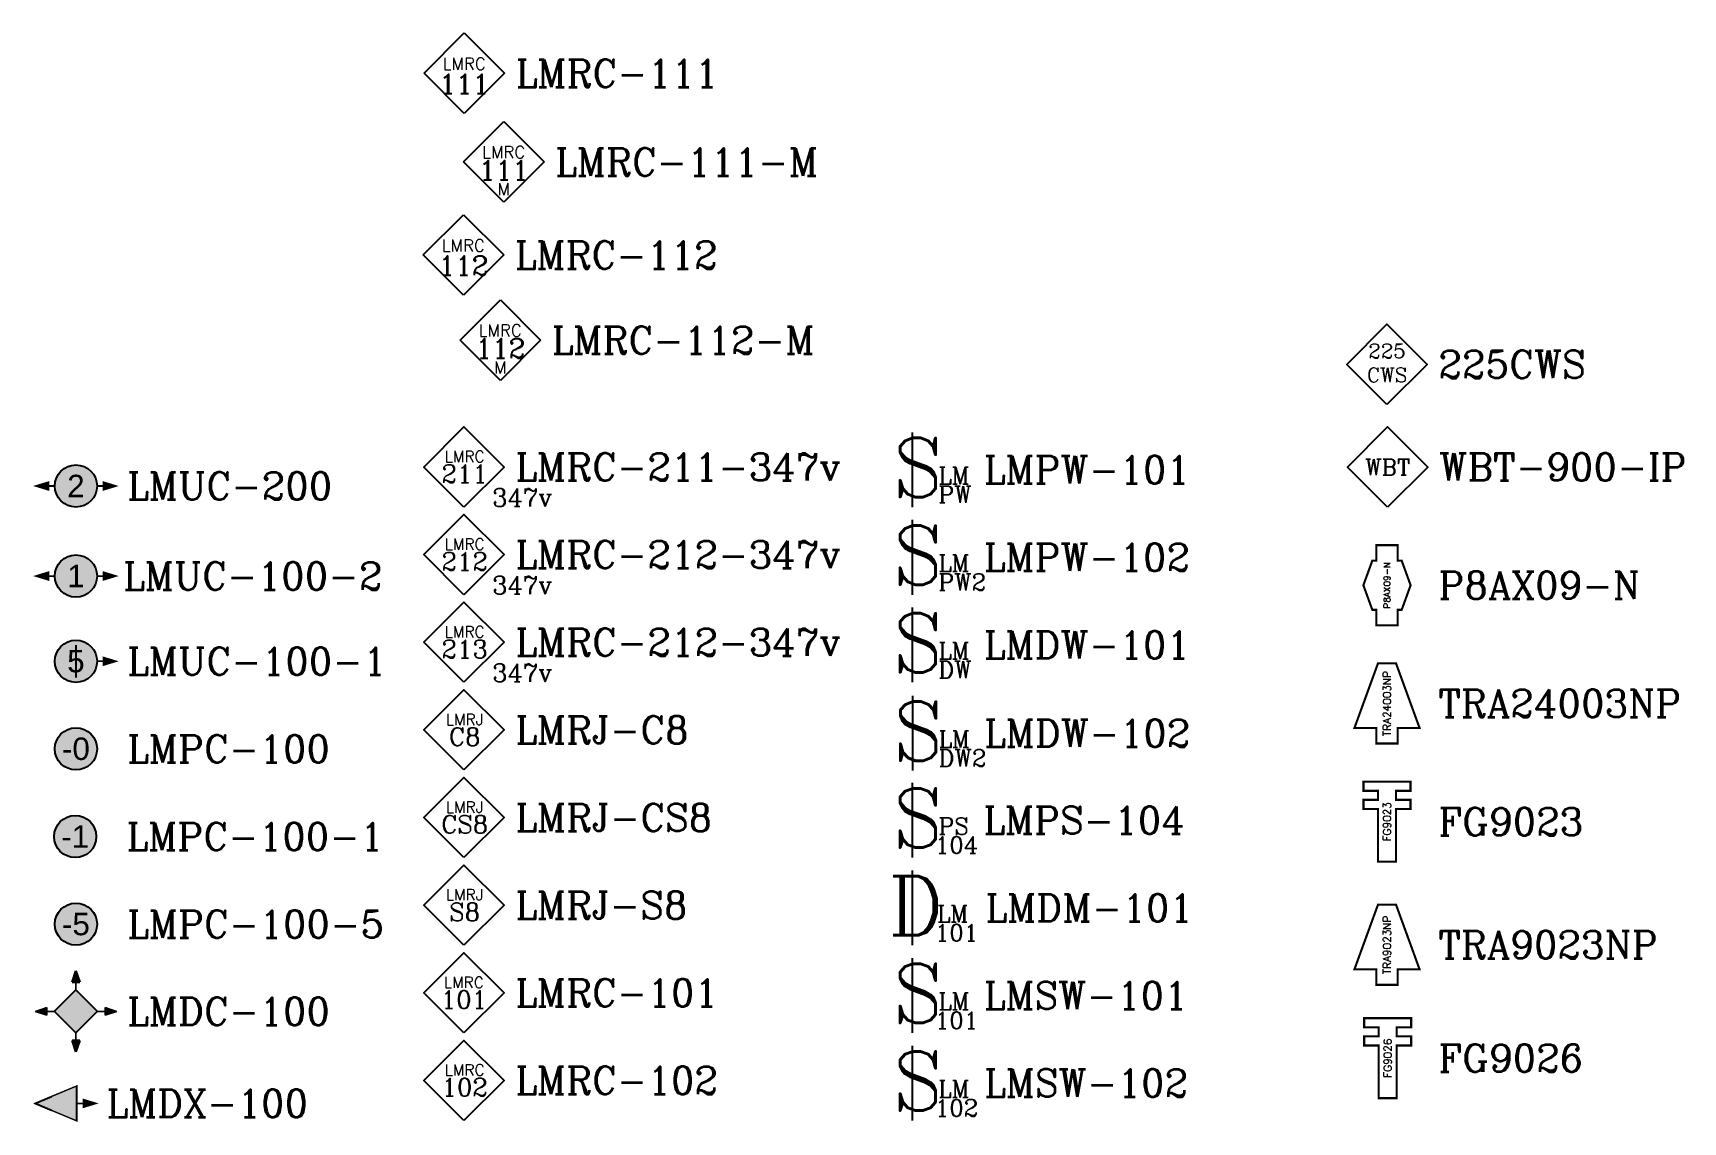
# Paper-space layout 'DLM' of a CAD drawing. Header units: inches. Extents: x 0.3 to 21.2, y -8.5 to 10.6.
# Drawn here: x 0.44 to 7.78, y 5.78 to 10.63 of the extents above; entities that cross this region are included whole.
import ezdxf

# ---------------------------------------------------------------- set-up
doc = ezdxf.new("R2010")
doc.units = ezdxf.units.IN
doc.header["$MEASUREMENT"] = 0
doc.layers.add('WATTSTOPPER', color=160, linetype='Continuous')
doc.styles.add('ROMANC', font='COMPLEX.SHX')
doc.styles.add('WS8th', font='complex.shx', dxfattribs={"height": 0.1875})
doc.styles.add('WSNotes', font='complex.shx', dxfattribs={"height": 10.625})

# ---------------------------------------------------------------- blocks, each defined once
blk = doc.blocks.new('key_LMUC-100-1')
at = {"layer": 'WATTSTOPPER'}
h = blk.add_hatch(color=256, dxfattribs=at)
edge = h.paths.add_edge_path()
edge.add_arc((0, 0), 0.0939, 0, 360)
at = {"layer": 'WATTSTOPPER', "linetype": 'Continuous'}
blk.add_hatch(color=256, dxfattribs=at).paths.add_polyline_path([(0.1189, -0.0219), (0.1189, 0.0219), (0.1907, 0)])
at = {"layer": 'WATTSTOPPER'}
blk.add_line((0, 0.0719), (0, -0.0719), dxfattribs=at)
at = {"layer": 'WATTSTOPPER', "linetype": 'Continuous', "const_width": 0.0075}
blk.add_lwpolyline([(0.0939, 0), (0.1189, 0)], dxfattribs=at)
at = {"layer": 'WATTSTOPPER'}
blk.add_circle((0, 0), 0.0939, dxfattribs=at)
at = {"layer": 'WATTSTOPPER', "color": 7, "true_color": 0xf7f7f7, "insert": (0, 0), "char_height": 0.1, "attachment_point": 5, "style": 'WSNotes'}
blk.add_mtext('{\\fArial|b0|i0|c0|p34;5}', dxfattribs=at)
at = {"layer": 'WATTSTOPPER', "style": 'WS8th'}
blk.add_attdef('LEGEND_WATTSTOPPER', (0.2287, -0.0608), '', height=0.1224, dxfattribs=at)
blk = doc.blocks.new('key_LMUC-100-2')
at = {"layer": 'WATTSTOPPER'}
h = blk.add_hatch(color=256, dxfattribs=at)
edge = h.paths.add_edge_path()
edge.add_arc((0, 0), 0.0939, 0, 360)
at = {"layer": 'WATTSTOPPER', "linetype": 'Continuous'}
for points in [[(-0.1189, -0.0219), (-0.1189, 0.0219), (-0.1907, 0)], [(0.1189, -0.0219), (0.1189, 0.0219), (0.1907, 0)]]:
    blk.add_hatch(color=256, dxfattribs=at).paths.add_polyline_path(points)
at = {"layer": 'WATTSTOPPER', "linetype": 'Continuous', "const_width": 0.0075}
for points in [[(-0.0939, 0), (-0.1189, 0)], [(0.0939, 0), (0.1189, 0)]]:
    blk.add_lwpolyline(points, dxfattribs=at)
at = {"layer": 'WATTSTOPPER'}
blk.add_circle((0, 0), 0.0939, dxfattribs=at)
at = {"layer": 'WATTSTOPPER', "color": 7, "true_color": 0xf7f7f7, "insert": (0, 0), "char_height": 0.1, "attachment_point": 5, "style": 'WSNotes'}
blk.add_mtext('{\\fArial|b0|i0|c0|p34;1}', dxfattribs=at)
at = {"layer": 'WATTSTOPPER', "style": 'WS8th'}
blk.add_attdef('LEGEND_WATTSTOPPER', (0.2287, -0.0608), '', height=0.1224, dxfattribs=at)
blk = doc.blocks.new('key_LMPC-100')
at = {"layer": 'WATTSTOPPER'}
h = blk.add_hatch(color=256, dxfattribs=at)
edge = h.paths.add_edge_path()
edge.add_arc((0, 0), 0.0939, 0, 360)
blk.add_circle((0, 0), 0.0939, dxfattribs=at)
at = {"layer": 'WATTSTOPPER', "color": 7, "true_color": 0xf7f7f7, "insert": (0, 0), "char_height": 0.1, "attachment_point": 5, "style": 'WSNotes'}
blk.add_mtext('{\\fArial|b0|i0|c0|p34;-0}', dxfattribs=at)
at = {"layer": 'WATTSTOPPER', "style": 'WS8th'}
blk.add_attdef('LEGEND_WATTSTOPPER', (0.2287, -0.0608), '', height=0.1224, dxfattribs=at)
blk = doc.blocks.new('key_LMPC-100-1')
at = {"layer": 'WATTSTOPPER'}
h = blk.add_hatch(color=256, dxfattribs=at)
edge = h.paths.add_edge_path()
edge.add_arc((-0.0031, 0), 0.0939, 0, 360)
blk.add_circle((-0.0031, 0), 0.0939, dxfattribs=at)
at = {"layer": 'WATTSTOPPER', "color": 7, "true_color": 0xf7f7f7, "insert": (-0.0031, 0), "char_height": 0.1, "attachment_point": 5, "style": 'WSNotes'}
blk.add_mtext('{\\fArial|b0|i0|c0|p34;-1}', dxfattribs=at)
at = {"layer": 'WATTSTOPPER', "style": 'WS8th'}
blk.add_attdef('LEGEND_WATTSTOPPER', (0.2257, -0.0608), '', height=0.1224, dxfattribs=at)
blk = doc.blocks.new('key_LMDC-100')
at = {"layer": 'WATTSTOPPER'}
for points in [[(-0.02, 0.1297), (-0.0031, 0.1805), (0.0139, 0.1297)], [(-0.0988, 0), (-0.0031, -0.0958), (0.0927, 0), (-0.0031, 0.0958)], [(-0.1835, 0), (-0.1327, 0.0169), (-0.1327, -0.0169)], [(0.1266, 0.0169), (0.1774, 0), (0.1266, -0.0169)], [(-0.0031, -0.1805), (-0.02, -0.1297), (0.0139, -0.1297)]]:
    blk.add_hatch(color=256, dxfattribs=at).paths.add_polyline_path(points)
for p, q in [((-0.02, 0.1297), (-0.0031, 0.1805)), ((-0.0031, 0.1805), (0.0139, 0.1297)), ((-0.02, 0.1297), (0.0139, 0.1297)), ((-0.1835, 0), (-0.1327, 0.0169)), ((-0.1327, -0.0169), (-0.1835, 0)), ((-0.1327, -0.0169), (-0.1327, 0.0169)), ((0.1266, 0.0169), (0.1774, 0)), ((0.1266, 0.0169), (0.1266, -0.0169)), ((0.1774, 0), (0.1266, -0.0169)), ((-0.0031, -0.1805), (-0.02, -0.1297)), ((0.0139, -0.1297), (-0.02, -0.1297)), ((0.0139, -0.1297), (-0.0031, -0.1805))]:
    blk.add_line(p, q, dxfattribs=at)
at = {"layer": 'WATTSTOPPER', "linetype": 'Continuous', "const_width": 0.0075}
blk.add_lwpolyline([(-0.0988, 0), (-0.0031, -0.0958), (0.0927, 0), (-0.0031, 0.0958)], close=True, dxfattribs=at)
at = {"layer": 'WATTSTOPPER', "const_width": 0.00423}
blk.add_lwpolyline([(0.0927, 0), (-0.0031, 0.0958), (-0.0988, 0), (-0.0031, -0.0958)], close=True, dxfattribs=at)
at = {"layer": 'WATTSTOPPER', "linetype": 'Continuous', "const_width": 0.0075}
for points in [[(-0.0031, 0.1297), (-0.0031, 0.0958)], [(-0.0988, 0), (-0.1327, 0)], [(0.1266, 0), (0.0927, 0)], [(-0.0031, -0.0958), (-0.0031, -0.1297)]]:
    blk.add_lwpolyline(points, dxfattribs=at)
at = {"layer": 'WATTSTOPPER', "const_width": 0.00423}
blk.add_lwpolyline([(0.1266, 0), (0.0927, 0)], dxfattribs=at)
at = {"layer": 'WATTSTOPPER', "style": 'WS8th'}
blk.add_attdef('LEGEND_WATTSTOPPER', (0.2257, -0.0608), '', height=0.1224, dxfattribs=at)
blk = doc.blocks.new('key_LMDX-100')
at = {"layer": 'WATTSTOPPER'}
blk.add_hatch(color=256, dxfattribs=at).paths.add_polyline_path([(0.0937, 0.0781), (-0.0938, 0), (0.0937, -0.0781)])
at = {"layer": 'WATTSTOPPER', "linetype": 'Continuous'}
blk.add_hatch(color=256, dxfattribs=at).paths.add_polyline_path([(0.1188, -0.0219), (0.1188, 0.0219), (0.1906, 0)])
for p, q in [((0.0937, -0.0781), (0.0937, 0.0781)), ((-0.0938, 0), (-0.0188, 0.0313)), ((-0.0188, -0.0312), (-0.0938, 0))]:
    blk.add_line(p, q, dxfattribs=at)
at = {"layer": 'WATTSTOPPER', "linetype": 'Continuous', "const_width": 0.00625}
blk.add_lwpolyline([(0.0937, -0.0781), (-0.0938, 0), (0.0937, 0.0781)], close=True, dxfattribs=at)
at = {"layer": 'WATTSTOPPER', "linetype": 'Continuous', "const_width": 0.0075}
blk.add_lwpolyline([(0.0937, 0), (0.1188, 0)], dxfattribs=at)
at = {"layer": 'WATTSTOPPER', "style": 'WS8th'}
blk.add_attdef('LEGEND_WATTSTOPPER', (0.2257, -0.0608), '', height=0.1224, dxfattribs=at)
blk = doc.blocks.new('key_LMRC-101')
at = {"layer": 'WATTSTOPPER'}
blk.add_lwpolyline([(-0.0031, -0.1784), (-0.1815, 0), (-0.0031, 0.1784), (0.1754, 0)], close=True, dxfattribs=at)
at = {"layer": 'WATTSTOPPER', "attachment_point": 2, "style": 'WSNotes'}
for s, insert, char_height, width in [('LMRC', (-0.0034, 0.0717), 0.05, 0.001671), ('101', (-0.0031, 0.0099), 0.08, 0.000619)]:
    blk.add_mtext(s, dxfattribs=dict(at, insert=insert, char_height=char_height, width=width))
at = {"layer": 'WATTSTOPPER', "style": 'WS8th'}
blk.add_attdef('LEGEND_WATTSTOPPER', (0.2257, -0.0608), '', height=0.1224, dxfattribs=at)
blk = doc.blocks.new('key_LMRC-102')
at = {"layer": 'WATTSTOPPER'}
blk.add_lwpolyline([(-0.0031, -0.1784), (-0.1815, 0), (-0.0031, 0.1784), (0.1754, 0)], close=True, dxfattribs=at)
at = {"layer": 'WATTSTOPPER', "attachment_point": 2, "style": 'WSNotes'}
for s, insert, char_height, width in [('LMRC', (0, 0.0717), 0.05, 0.001671), ('102', (0, 0.0099), 0.08, 0.000619)]:
    blk.add_mtext(s, dxfattribs=dict(at, insert=insert, char_height=char_height, width=width))
at = {"layer": 'WATTSTOPPER', "style": 'WS8th'}
blk.add_attdef('LEGEND_WATTSTOPPER', (0.2257, -0.0608), '', height=0.1224, dxfattribs=at)
blk = doc.blocks.new('key_LMSW-101')
at = {"layer": 'WATTSTOPPER'}
blk.add_line((-0.0937, 0.1664), (-0.0937, -0.1664), dxfattribs=at)
at = {"layer": 'WATTSTOPPER', "style": 'ROMANC'}
for s, height, p in [('S', 0.2634, (-0.1807, -0.1219)), ('LM', 0.07509, (0.0235, -0.0637)), ('101', 0.07509, (0.0078, -0.1479))]:
    blk.add_text(s, height=height, dxfattribs=at).set_placement(p)
at = {"layer": 'WATTSTOPPER', "style": 'WS8th'}
blk.add_attdef('LEGEND_WATTSTOPPER', (0.2257, -0.0608), '', height=0.1224, dxfattribs=at)
blk = doc.blocks.new('key_LMSW-102')
at = {"layer": 'WATTSTOPPER'}
blk.add_line((-0.0956, 0.1664), (-0.0956, -0.1664), dxfattribs=at)
at = {"layer": 'WATTSTOPPER', "style": 'ROMANC'}
for s, height, p in [('S', 0.2634, (-0.1825, -0.1219)), ('LM', 0.07509, (0.0216, -0.0637)), ('102', 0.07509, (0.0059, -0.1479))]:
    blk.add_text(s, height=height, dxfattribs=at).set_placement(p)
at = {"layer": 'WATTSTOPPER', "style": 'WS8th'}
blk.add_attdef('LEGEND_WATTSTOPPER', (0.2257, -0.0608), '', height=0.1224, dxfattribs=at)
blk = doc.blocks.new('key_LMDM-101')
at = {"layer": 'WATTSTOPPER'}
blk.add_line((-0.1016, 0.1664), (-0.1016, -0.1664), dxfattribs=at)
at = {"layer": 'WATTSTOPPER', "style": 'ROMANC'}
for s, height, p in [('D', 0.2634, (-0.2078, -0.1219)), ('LM', 0.07509, (0.0104, -0.0637)), ('101', 0.07509, (-0.0001, -0.1479))]:
    blk.add_text(s, height=height, dxfattribs=at).set_placement(p)
at = {"layer": 'WATTSTOPPER', "style": 'WS8th'}
blk.add_attdef('LEGEND_WATTSTOPPER', (0.2257, -0.0608), '', height=0.1224, dxfattribs=at)
blk = doc.blocks.new('key_LMRJ-C8')
at = {"layer": 'WATTSTOPPER'}
blk.add_lwpolyline([(-0.0031, -0.1784), (-0.1815, 0), (-0.0031, 0.1784), (0.1754, 0)], close=True, dxfattribs=at)
at = {"layer": 'WATTSTOPPER', "attachment_point": 2, "style": 'WSNotes'}
for s, insert, char_height, width in [('LMRJ', (0, 0.0717), 0.05, 0.001671), ('C8', (0, 0.0099), 0.08, 0.000619)]:
    blk.add_mtext(s, dxfattribs=dict(at, insert=insert, char_height=char_height, width=width))
at = {"layer": 'WATTSTOPPER', "style": 'WS8th'}
blk.add_attdef('LEGEND_WATTSTOPPER', (0.2257, -0.0608), '', height=0.1224, dxfattribs=at)
blk = doc.blocks.new('key_LMRJ-CS8')
at = {"layer": 'WATTSTOPPER'}
blk.add_lwpolyline([(-0.0031, -0.1784), (-0.1815, 0), (-0.0031, 0.1784), (0.1754, 0)], close=True, dxfattribs=at)
at = {"layer": 'WATTSTOPPER', "attachment_point": 2, "style": 'WSNotes'}
for s, insert, char_height, width in [('CS8', (0, 0.0099), 0.08, 0.000619), ('LMRJ', (0, 0.0717), 0.05, 0.001671)]:
    blk.add_mtext(s, dxfattribs=dict(at, insert=insert, char_height=char_height, width=width))
at = {"layer": 'WATTSTOPPER', "style": 'WS8th'}
blk.add_attdef('LEGEND_WATTSTOPPER', (0.2257, -0.0608), '', height=0.1224, dxfattribs=at)
blk = doc.blocks.new('key_LMRJ-S8')
at = {"layer": 'WATTSTOPPER'}
blk.add_lwpolyline([(-0.0031, -0.1784), (-0.1815, 0), (-0.0031, 0.1784), (0.1754, 0)], close=True, dxfattribs=at)
at = {"layer": 'WATTSTOPPER', "attachment_point": 2, "style": 'WSNotes'}
for s, insert, char_height, width in [('LMRJ', (0, 0.0717), 0.05, 0.001671), ('S8', (0, 0.0099), 0.08, 0.000619)]:
    blk.add_mtext(s, dxfattribs=dict(at, insert=insert, char_height=char_height, width=width))
at = {"layer": 'WATTSTOPPER', "style": 'WS8th'}
blk.add_attdef('LEGEND_WATTSTOPPER', (0.2257, -0.0608), '', height=0.1224, dxfattribs=at)
blk = doc.blocks.new('key_LMUC-200')
at = {"layer": 'WATTSTOPPER'}
h = blk.add_hatch(color=256, dxfattribs=at)
edge = h.paths.add_edge_path()
edge.add_arc((0, 0), 0.0939, 0, 360)
at = {"layer": 'WATTSTOPPER', "linetype": 'Continuous'}
for points in [[(-0.1189, -0.0219), (-0.1189, 0.0219), (-0.1907, 0)], [(0.1189, -0.0219), (0.1189, 0.0219), (0.1907, 0)]]:
    blk.add_hatch(color=256, dxfattribs=at).paths.add_polyline_path(points)
at = {"layer": 'WATTSTOPPER', "linetype": 'Continuous', "const_width": 0.0075}
for points in [[(-0.0939, 0), (-0.1189, 0)], [(0.0939, 0), (0.1189, 0)]]:
    blk.add_lwpolyline(points, dxfattribs=at)
at = {"layer": 'WATTSTOPPER'}
blk.add_circle((0, 0), 0.0939, dxfattribs=at)
at = {"layer": 'WATTSTOPPER', "color": 7, "true_color": 0xf7f7f7, "insert": (0, 0), "char_height": 0.1, "attachment_point": 5, "style": 'WSNotes'}
blk.add_mtext('{\\fArial|b0|i0|c0|p34;2}', dxfattribs=at)
at = {"layer": 'WATTSTOPPER', "style": 'WS8th'}
blk.add_attdef('LEGEND_WATTSTOPPER', (0.2287, -0.0608), '', height=0.1224, dxfattribs=at)
blk = doc.blocks.new('key_LMPW-101')
at = {"layer": 'WATTSTOPPER'}
blk.add_line((-0.0937, 0.1664), (-0.0937, -0.1664), dxfattribs=at)
at = {"layer": 'WATTSTOPPER', "style": 'ROMANC'}
for s, height, p in [('S', 0.2634, (-0.1807, -0.1219)), ('LM', 0.07509, (0.0235, -0.0637)), ('PW', 0.07509, (0.0232, -0.1479))]:
    blk.add_text(s, height=height, dxfattribs=at).set_placement(p)
at = {"layer": 'WATTSTOPPER', "style": 'WS8th'}
blk.add_attdef('LEGEND_WATTSTOPPER', (0.2257, -0.0608), '', height=0.1224, dxfattribs=at)
blk = doc.blocks.new('key_LMPW-102')
at = {"layer": 'WATTSTOPPER'}
blk.add_line((-0.0937, 0.1664), (-0.0937, -0.1664), dxfattribs=at)
at = {"layer": 'WATTSTOPPER', "style": 'ROMANC'}
for s, height, p in [('S', 0.2634, (-0.1807, -0.1219)), ('LM', 0.07509, (0.0235, -0.0637)), ('PW2', 0.07509, (0.0232, -0.1479))]:
    blk.add_text(s, height=height, dxfattribs=at).set_placement(p)
at = {"layer": 'WATTSTOPPER', "style": 'WS8th'}
blk.add_attdef('LEGEND_WATTSTOPPER', (0.2257, -0.0608), '', height=0.1224, dxfattribs=at)
blk = doc.blocks.new('key_LMDW-101')
at = {"layer": 'WATTSTOPPER'}
blk.add_line((-0.0937, 0.1664), (-0.0937, -0.1664), dxfattribs=at)
at = {"layer": 'WATTSTOPPER', "style": 'ROMANC'}
for s, height, p in [('S', 0.2634, (-0.1807, -0.1219)), ('LM', 0.07509, (0.0235, -0.0637)), ('DW', 0.07509, (0.0232, -0.1479))]:
    blk.add_text(s, height=height, dxfattribs=at).set_placement(p)
at = {"layer": 'WATTSTOPPER', "style": 'WS8th'}
blk.add_attdef('LEGEND_WATTSTOPPER', (0.2257, -0.0608), '', height=0.1224, dxfattribs=at)
blk = doc.blocks.new('key_LMDW-102')
at = {"layer": 'WATTSTOPPER'}
blk.add_line((-0.0937, 0.1664), (-0.0937, -0.1664), dxfattribs=at)
at = {"layer": 'WATTSTOPPER', "style": 'ROMANC'}
for s, height, p in [('S', 0.2634, (-0.1807, -0.1219)), ('LM', 0.07509, (0.0235, -0.0637)), ('DW2', 0.07509, (0.0232, -0.1479))]:
    blk.add_text(s, height=height, dxfattribs=at).set_placement(p)
at = {"layer": 'WATTSTOPPER', "style": 'WS8th'}
blk.add_attdef('LEGEND_WATTSTOPPER', (0.2257, -0.0608), '', height=0.1224, dxfattribs=at)
blk = doc.blocks.new('key_LMPC-100-5')
at = {"layer": 'WATTSTOPPER'}
h = blk.add_hatch(color=256, dxfattribs=at)
edge = h.paths.add_edge_path()
edge.add_arc((0, 0), 0.0939, 0, 360)
blk.add_circle((0, 0), 0.0939, dxfattribs=at)
at = {"layer": 'WATTSTOPPER', "color": 7, "true_color": 0xf7f7f7, "insert": (0, 0), "char_height": 0.1, "attachment_point": 5, "style": 'WSNotes'}
blk.add_mtext('{\\fArial|b0|i0|c0|p34;-5}', dxfattribs=at)
at = {"layer": 'WATTSTOPPER', "style": 'WS8th'}
blk.add_attdef('LEGEND_WATTSTOPPER', (0.2287, -0.0608), '', height=0.1224, dxfattribs=at)
blk = doc.blocks.new('key_LMPS-104')
at = {"layer": 'WATTSTOPPER'}
blk.add_line((-0.0918, 0.1664), (-0.0918, -0.1664), dxfattribs=at)
at = {"layer": 'WATTSTOPPER', "style": 'ROMANC'}
for s, height, p in [('S', 0.2634, (-0.1788, -0.1219)), ('PS', 0.07509, (0.0254, -0.0637)), ('104', 0.07509, (0.0097, -0.1479))]:
    blk.add_text(s, height=height, dxfattribs=at).set_placement(p)
at = {"layer": 'WATTSTOPPER', "style": 'WS8th'}
blk.add_attdef('LEGEND_WATTSTOPPER', (0.2257, -0.0608), '', height=0.1224, dxfattribs=at)
blk = doc.blocks.new('key_LMRC-212-347v')
at = {"layer": 'WATTSTOPPER'}
blk.add_lwpolyline([(-0.0031, -0.1784), (-0.1815, 0), (-0.0031, 0.1784), (0.1754, 0)], close=True, dxfattribs=at)
at = {"layer": 'WATTSTOPPER', "attachment_point": 2, "style": 'WSNotes'}
for s, insert, char_height, width in [('212', (0, 0.0099), 0.08, 0.000619), ('LMRC', (0, 0.0717), 0.05, 0.001671), ('347v', (0.2559, -0.0961), 0.08, 0.000619)]:
    blk.add_mtext(s, dxfattribs=dict(at, insert=insert, char_height=char_height, width=width))
at = {"layer": 'WATTSTOPPER', "style": 'WS8th'}
blk.add_attdef('LEGEND_WATTSTOPPER', (0.2257, -0.0608), '', height=0.1224, dxfattribs=at)
blk = doc.blocks.new('key_LMRC-211-347v')
at = {"layer": 'WATTSTOPPER'}
blk.add_lwpolyline([(-0.0031, -0.1784), (-0.1815, 0), (-0.0031, 0.1784), (0.1754, 0)], close=True, dxfattribs=at)
at = {"layer": 'WATTSTOPPER', "attachment_point": 2, "style": 'WSNotes'}
for s, insert, char_height, width in [('211', (0, 0.0099), 0.08, 0.000619), ('LMRC', (0, 0.0717), 0.05, 0.001671), ('347v', (0.2559, -0.0961), 0.08, 0.000619)]:
    blk.add_mtext(s, dxfattribs=dict(at, insert=insert, char_height=char_height, width=width))
at = {"layer": 'WATTSTOPPER', "style": 'WS8th'}
blk.add_attdef('LEGEND_WATTSTOPPER', (0.2257, -0.0608), '', height=0.1224, dxfattribs=at)
blk = doc.blocks.new('key_LMRC-213-347v')
at = {"layer": 'WATTSTOPPER'}
blk.add_lwpolyline([(-0.0031, -0.1784), (-0.1815, 0), (-0.0031, 0.1784), (0.1754, 0)], close=True, dxfattribs=at)
at = {"layer": 'WATTSTOPPER', "attachment_point": 2, "style": 'WSNotes'}
for s, insert, char_height, width in [('213', (0, 0.0099), 0.08, 0.000619), ('LMRC', (0, 0.0717), 0.05, 0.001671), ('347v', (0.2559, -0.0961), 0.08, 0.000619)]:
    blk.add_mtext(s, dxfattribs=dict(at, insert=insert, char_height=char_height, width=width))
at = {"layer": 'WATTSTOPPER', "style": 'WS8th'}
blk.add_attdef('LEGEND_WATTSTOPPER', (0.2257, -0.0608), '', height=0.1224, dxfattribs=at)
blk = doc.blocks.new('key_WBT-900-IP')
at = {"layer": 'WATTSTOPPER'}
blk.add_lwpolyline([(-0.0031, -0.1784), (-0.1815, 0), (-0.0031, 0.1784), (0.1754, 0)], close=True, dxfattribs=at)
at = {"layer": 'WATTSTOPPER', "insert": (-0.003, 0.0352), "char_height": 0.0722, "width": 0.000558, "attachment_point": 2, "style": 'WSNotes'}
blk.add_mtext('WBT', dxfattribs=at)
at = {"layer": 'WATTSTOPPER', "style": 'WS8th'}
blk.add_attdef('LEGEND_WATTSTOPPER', (0.2257, -0.0608), '', height=0.1224, dxfattribs=at)
blk = doc.blocks.new('key_P8AX09-N')
at = {"layer": 'WATTSTOPPER', "linetype": 'Continuous', "const_width": 0.00956}
blk.add_lwpolyline([(0.1021, 0), (0.0624, 0.1092), (0.0448, 0.1092), (0.0448, 0.1784), (-0.0031, 0.1784), (-0.0509, 0.1784), (-0.0509, 0.1092), (-0.0685, 0.1092), (-0.1082, 0), (-0.0685, -0.1092), (-0.0509, -0.1092), (-0.0509, -0.1784), (-0.0031, -0.1784), (0.0448, -0.1784), (0.0448, -0.1092), (0.0624, -0.1092)], close=True, dxfattribs=at)
at = {"layer": 'WATTSTOPPER', "insert": (-0.0031, 0), "char_height": 0.029056, "width": 0.000225, "attachment_point": 5, "rotation": 90, "style": 'WSNotes'}
blk.add_mtext('{\\Fromans|c0;P8AX09-N}', dxfattribs=at)
at = {"layer": 'WATTSTOPPER', "style": 'WS8th'}
blk.add_attdef('LEGEND_WATTSTOPPER', (0.2257, -0.0608), '', height=0.1224, dxfattribs=at)
blk = doc.blocks.new('key_TRA24003NP')
at = {"layer": 'WATTSTOPPER', "linetype": 'Continuous', "const_width": 0.00956}
blk.add_lwpolyline([(-0.0031, 0.1784), (-0.0433, 0.1784), (-0.148, -0.1092), (-0.0509, -0.1092), (-0.0509, -0.1784), (-0.0031, -0.1784), (0.0448, -0.1784), (0.0448, -0.1092), (0.1419, -0.1092), (0.0372, 0.1784)], close=True, dxfattribs=at)
at = {"layer": 'WATTSTOPPER', "insert": (-0.0031, 0), "char_height": 0.037288, "width": 0.000288, "attachment_point": 5, "rotation": 90, "style": 'WSNotes'}
blk.add_mtext('{\\Fromans|c0;\\H0.91667x;TRA24003NP}', dxfattribs=at)
at = {"layer": 'WATTSTOPPER', "style": 'WS8th'}
blk.add_attdef('LEGEND_WATTSTOPPER', (0.2257, -0.0608), '', height=0.1224, dxfattribs=at)
blk = doc.blocks.new('key_FG9023')
at = {"layer": 'WATTSTOPPER', "linetype": 'Continuous', "const_width": 0.00956}
blk.add_lwpolyline([(-0.0433, 0.1784), (-0.0031, 0.1784), (0.0372, 0.1784), (0.1014, 0.1784), (0.1014, 0.1377), (0.0372, 0.1377), (0.0372, 0.0971), (0.1014, 0.0971), (0.1014, 0.0564), (0.0372, 0.0564), (0.0372, -0.1784), (-0.0031, -0.1784), (-0.0433, -0.1784), (-0.0433, 0.0564), (-0.1075, 0.0564), (-0.1075, 0.0971), (-0.0433, 0.0971), (-0.0433, 0.1377), (-0.1075, 0.1377), (-0.1075, 0.1784)], close=True, dxfattribs=at)
at = {"layer": 'WATTSTOPPER', "insert": (-0.0031, 0), "char_height": 0.037288, "width": 0.000288, "attachment_point": 5, "rotation": 90, "style": 'WSNotes'}
blk.add_mtext('{\\Fromans|c0;\\H0.91667x;FG9023}', dxfattribs=at)
at = {"layer": 'WATTSTOPPER', "style": 'WS8th'}
blk.add_attdef('LEGEND_WATTSTOPPER', (0.2257, -0.0608), '', height=0.1224, dxfattribs=at)
blk = doc.blocks.new('key_TRA9023NP')
at = {"layer": 'WATTSTOPPER', "linetype": 'Continuous', "const_width": 0.00956}
blk.add_lwpolyline([(-0.0031, 0.1784), (-0.0433, 0.1784), (-0.148, -0.1092), (-0.0509, -0.1092), (-0.0509, -0.1784), (-0.0031, -0.1784), (0.0448, -0.1784), (0.0448, -0.1092), (0.1419, -0.1092), (0.0372, 0.1784)], close=True, dxfattribs=at)
at = {"layer": 'WATTSTOPPER', "insert": (-0.0031, 0), "char_height": 0.037288, "width": 0.000288, "attachment_point": 5, "rotation": 90, "style": 'WSNotes'}
blk.add_mtext('{\\Fromans|c0;\\H0.91667x;TRA9023NP}', dxfattribs=at)
at = {"layer": 'WATTSTOPPER', "style": 'WS8th'}
blk.add_attdef('LEGEND_WATTSTOPPER', (0.2257, -0.0608), '', height=0.1224, dxfattribs=at)
blk = doc.blocks.new('key_FG9026')
at = {"layer": 'WATTSTOPPER', "linetype": 'Continuous', "const_width": 0.00956}
blk.add_lwpolyline([(-0.0403, 0.1784), (0, 0.1784), (0.0403, 0.1784), (0.1044, 0.1784), (0.1044, 0.1377), (0.0403, 0.1377), (0.0403, 0.0971), (0.1044, 0.0971), (0.1044, 0.0564), (0.0403, 0.0564), (0.0403, -0.1784), (0, -0.1784), (-0.0403, -0.1784), (-0.0403, 0.0564), (-0.1044, 0.0564), (-0.1044, 0.0971), (-0.0403, 0.0971), (-0.0403, 0.1377), (-0.1044, 0.1377), (-0.1044, 0.1784)], close=True, dxfattribs=at)
at = {"layer": 'WATTSTOPPER', "insert": (0, 0), "char_height": 0.037288, "width": 0.000288, "attachment_point": 5, "rotation": 90, "style": 'WSNotes'}
blk.add_mtext('{\\Fromans|c0;\\H0.91667x;FG9026}', dxfattribs=at)
at = {"layer": 'WATTSTOPPER', "style": 'WS8th'}
blk.add_attdef('LEGEND_WATTSTOPPER', (0.2257, -0.0608), '', height=0.1224, dxfattribs=at)
blk = doc.blocks.new('key_LMRC-111')
at = {"layer": 'WATTSTOPPER'}
for p, q in [((-0.1823, 0.0008), (-0.0031, 0.1801)), ((-0.0031, 0.1801), (0.1762, 0.0008)), ((-0.0031, -0.1784), (-0.1823, 0.0008)), ((0.1762, 0.0008), (-0.0031, -0.1784))]:
    blk.add_line(p, q, dxfattribs=at)
at = {"layer": 'WATTSTOPPER', "attachment_point": 2, "style": 'WSNotes'}
for s, insert, char_height, width in [('LMRC', (-0.0037, 0.0698), 0.054, 0.001805), ('111', (-0.0033, -0.0035), 0.0864, 0.000668)]:
    blk.add_mtext(s, dxfattribs=dict(at, insert=insert, char_height=char_height, width=width))
at = {"layer": 'WATTSTOPPER', "style": 'WS8th'}
blk.add_attdef('LEGEND_WATTSTOPPER', (0.2257, -0.0608), '', height=0.1224, dxfattribs=at)
blk = doc.blocks.new('key_LMRC-112')
at = {"layer": 'WATTSTOPPER'}
for p, q in [((-0.1823, 0.0008), (-0.0031, 0.1801)), ((-0.0031, 0.1801), (0.1762, 0.0008)), ((-0.0031, -0.1784), (-0.1823, 0.0008)), ((0.1762, 0.0008), (-0.0031, -0.1784))]:
    blk.add_line(p, q, dxfattribs=at)
at = {"layer": 'WATTSTOPPER', "attachment_point": 2, "style": 'WSNotes'}
for s, insert, char_height, width in [('LMRC', (-0.0037, 0.0698), 0.054, 0.001805), ('112', (-0.0033, -0.0035), 0.0864, 0.000668)]:
    blk.add_mtext(s, dxfattribs=dict(at, insert=insert, char_height=char_height, width=width))
at = {"layer": 'WATTSTOPPER', "style": 'WS8th'}
blk.add_attdef('LEGEND_WATTSTOPPER', (0.2257, -0.0608), '', height=0.1224, dxfattribs=at)
blk = doc.blocks.new('key_LMRC-111-M')
at = {"layer": 'WATTSTOPPER'}
for p, q in [((-0.1823, 0.0008), (-0.0031, 0.1801)), ((-0.0031, 0.1801), (0.1762, 0.0008)), ((-0.0031, -0.1784), (-0.1823, 0.0008)), ((0.1762, 0.0008), (-0.0031, -0.1784))]:
    blk.add_line(p, q, dxfattribs=at)
at = {"layer": 'WATTSTOPPER', "attachment_point": 2, "style": 'WSNotes'}
for s, insert, char_height, width in [('LMRC', (-0.0037, 0.071), 0.054, 0.001805), ('111', (-0.0033, 0.0075), 0.0864, 0.000668), ('M', (-0.0037, -0.0937), 0.054, 0.001805)]:
    blk.add_mtext(s, dxfattribs=dict(at, insert=insert, char_height=char_height, width=width))
at = {"layer": 'WATTSTOPPER', "style": 'WS8th'}
blk.add_attdef('LEGEND_WATTSTOPPER', (0.2257, -0.0608), '', height=0.1224, dxfattribs=at)
blk = doc.blocks.new('key_LMRC-112-M')
at = {"layer": 'WATTSTOPPER'}
for p, q in [((-0.1823, 0.0008), (-0.0031, 0.1801)), ((-0.0031, 0.1801), (0.1762, 0.0008)), ((-0.0031, -0.1784), (-0.1823, 0.0008)), ((0.1762, 0.0008), (-0.0031, -0.1784))]:
    blk.add_line(p, q, dxfattribs=at)
at = {"layer": 'WATTSTOPPER', "attachment_point": 2, "style": 'WSNotes'}
for s, insert, char_height, width in [('LMRC', (-0.0037, 0.071), 0.054, 0.001805), ('112', (-0.0033, 0.0075), 0.0864, 0.000668), ('M', (-0.0037, -0.0937), 0.054, 0.001805)]:
    blk.add_mtext(s, dxfattribs=dict(at, insert=insert, char_height=char_height, width=width))
at = {"layer": 'WATTSTOPPER', "style": 'WS8th'}
blk.add_attdef('LEGEND_WATTSTOPPER', (0.2257, -0.0608), '', height=0.1224, dxfattribs=at)
blk = doc.blocks.new('key_225CWS')
at = {"layer": 'WATTSTOPPER'}
blk.add_lwpolyline([(-0.0031, -0.1784), (-0.1815, 0), (-0.0031, 0.1784), (0.1754, 0)], close=True, dxfattribs=at)
at = {"layer": 'WATTSTOPPER', "insert": (-0.003, 0.0919), "char_height": 0.06444, "width": 0.044144, "attachment_point": 2, "style": 'WSNotes'}
blk.add_mtext('225\\PCWS', dxfattribs=at)
at = {"layer": 'WATTSTOPPER', "style": 'WS8th'}
blk.add_attdef('LEGEND_WATTSTOPPER', (0.2257, -0.0608), '', height=0.1224, dxfattribs=at)

psp = doc.layouts.new('DLM')

# ---------------------------------------------------------------- block references
for name, p, values in [('key_LMRC-111', (2.3626, 10.4465), {'LEGEND_WATTSTOPPER': 'LMRC-111'}), ('key_LMRC-111-M', (2.5386, 10.0516), {'LEGEND_WATTSTOPPER': 'LMRC-111-M'}), ('key_LMRC-112', (2.3587, 9.6371), {'LEGEND_WATTSTOPPER': 'LMRC-112'}), ('key_LMRC-112-M', (2.523, 9.2578), {'LEGEND_WATTSTOPPER': 'LMRC-112-M'}), ('key_225CWS', (6.4698, 9.1506), {'LEGEND_WATTSTOPPER': '225CWS'}), ('key_WBT-900-IP', (6.4728, 8.6935), {'LEGEND_WATTSTOPPER': 'WBT-900-IP'}), ('key_P8AX09-N', (6.4698, 8.1669), {'LEGEND_WATTSTOPPER': 'P8AX09-N'}), ('key_TRA24003NP', (6.4698, 7.6404), {'LEGEND_WATTSTOPPER': 'TRA24003NP'}), ('key_FG9023', (6.4698, 7.1138), {'LEGEND_WATTSTOPPER': 'FG9023'}), ('key_TRA9023NP', (6.4698, 6.5655), {'LEGEND_WATTSTOPPER': 'TRA9023NP'}), ('key_FG9026', (6.4698, 6.0606), {'LEGEND_WATTSTOPPER': 'FG9026'})]:
    psp.add_blockref(name, p).add_auto_attribs(values)
at = {"layer": 'WATTSTOPPER'}
for name, p, values in [('key_LMRC-211-347v', (2.361, 8.6935), {'LEGEND_WATTSTOPPER': 'LMRC-211-347v'}), ('key_LMPW-101', (4.4463, 8.6815), {'LEGEND_WATTSTOPPER': 'LMPW-101'}), ('key_LMUC-200', (0.6305, 8.6089), {'LEGEND_WATTSTOPPER': 'LMUC-200'}), ('key_LMRC-212-347v', (2.361, 8.3032), {'LEGEND_WATTSTOPPER': 'LMRC-212-347v'}), ('key_LMPW-102', (4.4463, 8.2912), {'LEGEND_WATTSTOPPER': 'LMPW-102'}), ('key_LMRC-213-347v', (2.361, 7.9129), {'LEGEND_WATTSTOPPER': 'LMRC-212-347v'}), ('key_LMDW-101', (4.4463, 7.9009), {'LEGEND_WATTSTOPPER': 'LMDW-101'}), ('key_LMUC-100-1', (0.6305, 7.8283), {'LEGEND_WATTSTOPPER': 'LMUC-100-1'}), ('key_LMRJ-C8', (2.361, 7.5225), {'LEGEND_WATTSTOPPER': 'LMRJ-C8'}), ('key_LMDW-102', (4.4477, 7.5075), {'LEGEND_WATTSTOPPER': 'LMDW-102'}), ('key_LMPC-100', (0.6305, 7.438), {'LEGEND_WATTSTOPPER': 'LMPC-100'}), ('key_LMRJ-CS8', (2.361, 7.1322), {'LEGEND_WATTSTOPPER': 'LMRJ-CS8'}), ('key_LMPS-104', (4.4444, 7.1202), {'LEGEND_WATTSTOPPER': 'LMPS-104'}), ('key_LMPC-100-1', (0.6305, 7.0476), {'LEGEND_WATTSTOPPER': 'LMPC-100-1'}), ('key_LMRJ-S8', (2.3609, 6.7419), {'LEGEND_WATTSTOPPER': 'LMRJ-S8'}), ('key_LMDM-101', (4.4541, 6.7299), {'LEGEND_WATTSTOPPER': 'LMDM-101'}), ('key_LMPC-100-5', (0.6305, 6.6574), {'LEGEND_WATTSTOPPER': 'LMPC-100-5'}), ('key_LMRC-101', (2.3609, 6.3515), {'LEGEND_WATTSTOPPER': 'LMRC-101'}), ('key_LMSW-101', (4.4463, 6.3396), {'LEGEND_WATTSTOPPER': 'LMSW-101'}), ('key_LMDC-100', (0.6335, 6.269), {'LEGEND_WATTSTOPPER': 'LMDC-100'}), ('key_LMRC-102', (2.3609, 5.9613), {'LEGEND_WATTSTOPPER': 'LMRC-102'}), ('key_LMSW-102', (4.4481, 5.9493), {'LEGEND_WATTSTOPPER': 'LMSW-102'}), ('key_LMDX-100', (0.5413, 5.8591), {'LEGEND_WATTSTOPPER': 'LMDX-100'})]:
    psp.add_blockref(name, p, dxfattribs=at).add_auto_attribs(values)
ref = psp.add_blockref('key_LMUC-100-2', (0.6305, 8.2079), dxfattribs=at)
ref.add_attrib('LEGEND_WATTSTOPPER', 'LMUC-100-2', (0.8408, 8.1471), dxfattribs={"height": 0.1224, "style": 'WS8th'})

doc.saveas('drawing.dxf')
